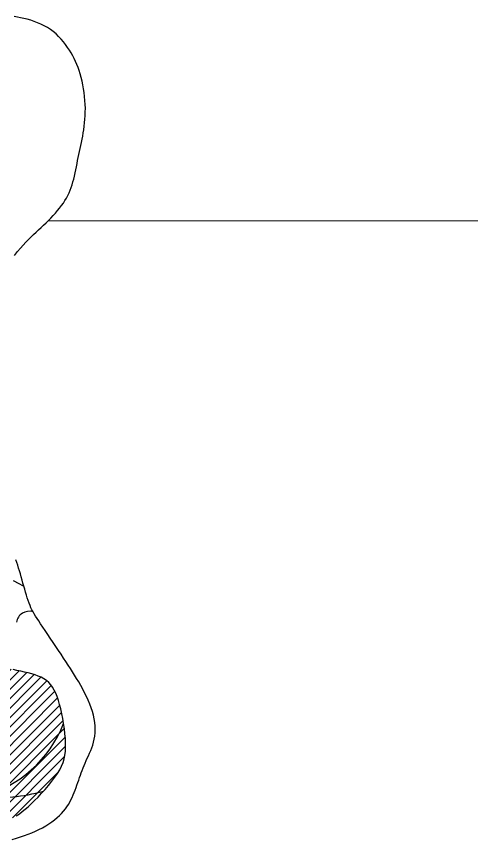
# Model space of a CAD drawing. Header units: inches. Extents: x 4.1 to 46.6, y 13.1 to 37.9.
# Drawn here: x 11.1052 to 11.2729, y 32.4085 to 32.712 of the extents above; entities that cross this region are included whole.
import ezdxf

# ---------------------------------------------------------------- set-up
doc = ezdxf.new("R2010")
doc.units = ezdxf.units.IN
doc.header["$MEASUREMENT"] = 0
for name, color, linetype in [('02', 2, 'Continuous'), ('4', 4, 'Continuous'), ('8', 8, 'Continuous')]:
    doc.layers.add(name, color=color, linetype=linetype)

msp = doc.modelspace()

# ---------------------------------------------------------------- hatches: boundary and pattern name
at = {"layer": '8'}
h = msp.add_hatch(dxfattribs=at)
h.set_pattern_fill('ANSI31', color=256, scale=0.01951488000000001, style=0)
h.set_pattern_definition([(44.99999999999999, (10.61889307763661, 32.3873573495994), (-0.001724887997755217, 0.001724887997755217), [])])
h.paths.add_polyline_path([(11.05852940077196, 32.4439119830686, 0.1451727866907496), (11.06174731957029, 32.42060567602041, 0.1677242015658738), (11.09231753558154, 32.42462400402749, 0.1418309315184917), (11.08346826168011, 32.46962928843735), (11.08256112764823, 32.46952922265794), (11.08164142332274, 32.46943151134931), (11.08069657934132, 32.46933850904045), (11.07971402541037, 32.46925257017304), (11.07868119123626, 32.46917604926151), (11.07758550745669, 32.46911130079118), (11.07641440354521, 32.46906067924741), (11.07515530967387, 32.4690265391155), (11.07380246444839, 32.46900861878115), (11.07237734183903, 32.4689961922459), (11.07090822424973, 32.46897591741165), (11.06942339408445, 32.46893445215122), (11.06795113397996, 32.46885845439559), (11.0665197263402, 32.46873458201756), (11.06515745380196, 32.46854949293359), (11.06389259853634, 32.46828984500192), (11.06274715814973, 32.46794608950316), (11.06171799012694, 32.46752385104358), (11.06079566715519, 32.46703254756451), (11.05997076145607, 32.46648159702184), (11.05923384571682, 32.46588041738599), (11.05857549262467, 32.46523842659829), (11.05798627416837, 32.46456504262918), (11.05745676326799, 32.46386968343452), (11.05697700874182, 32.46316359822688), (11.05653496393236, 32.46246536131824), (11.05611805924448, 32.46179537829178), (11.05571372438456, 32.46117405470162), (11.0550804012851, 32.4603090334613), (11.05413067461225, 32.45955080779552, -0.009565817888165424), (11.05450700483519, 32.45797613492053, -0.2504781220970724)])
h.paths.add_polyline_path([(11.02731811515289, 32.44376548156018), (11.02655501201983, 32.44293565476713), (11.02581390626031, 32.44208699204776), (11.02509794062237, 32.4412320506863), (11.02441025738838, 32.44038338798148), (11.02375399907353, 32.43955356120298), (11.02313230842586, 32.43875512763501), (11.02254780385877, 32.43799802846209), (11.02200100947405, 32.43728174047013), (11.02149192503887, 32.43660312431624), (11.02102055055323, 32.43595904068664), (11.02058688624996, 32.43534635023846), (11.02019093166339, 32.43476191364337), (11.0198326872592, 32.43420259158759), (11.01951215257171, 32.43366524472825), (11.01922382860678, 32.43314529490183), (11.0187514250097, 32.43229099120529), (11.01804269458401, 32.43127666828971), (11.01719298962738, 32.43041604846533), (11.01643800460036, 32.4297618926403), (11.01548975593644, 32.42904416560944), (11.01820978339995, 32.42693800946748), (11.02092156190659, 32.42511635410941), (11.02359798764112, 32.42354348979009), (11.02621195632267, 32.4221837067644), (11.02873636390316, 32.42100129525809), (11.03114410633455, 32.41996054551149), (11.0334080798016, 32.419025747794), (11.03550117955777, 32.41816119231683), (11.03740455121036, 32.41733757879868), (11.03913233572851, 32.416551244668), (11.0407069235039, 32.41580493686072), (11.04215070446256, 32.41510140228368, -0.2469344172785962), (11.06174731957029, 32.42060567602041, -0.1451727866907501), (11.05852940077196, 32.4439119830686, 0.2504781220970709), (11.05450700483519, 32.45797613492053, 0.009901730933539986), (11.0541163671692, 32.45960583126455), (11.05322743187892, 32.45946936296698), (11.05225016809302, 32.45965763285224), (11.05159076726298, 32.45982624046613), (11.0508936564834, 32.460010544678), (11.0501619785023, 32.46017679777745), (11.0493988751364, 32.46029125211228), (11.04860748959939, 32.4603201599721), (11.04779135672609, 32.46023670635353), (11.04695558342385, 32.46004180687763), (11.04610566868681, 32.45974330985794), (11.04524711220759, 32.45934906359346), (11.04438541298035, 32.45886691636863), (11.04352607069771, 32.45830471651155), (11.04267458481948, 32.45767031229209), (11.0418364543398, 32.45697155202382), (11.04101560781012, 32.45621733044848), (11.04020968805301, 32.45542072806441), (11.03941476698267, 32.4545958718127), (11.03862691651332, 32.45375688863444), (11.03784220855917, 32.45291790545619), (11.03705671503442, 32.45209304924813), (11.0362665078533, 32.45129644692227), (11.03546765869717, 32.45054222543425), (11.03465741806897, 32.44983980272539), (11.03383774989518, 32.44917976085438), (11.03301179692383, 32.44854797288011), (11.03218270143728, 32.44793031183238), (11.0313536057179, 32.4473126507992), (11.03052765274654, 32.44668086282493), (11.02970798480558, 32.44602082095392), (11.02889774417739, 32.44531839824506), (11.02810007337715, 32.44456391514271)])
h.paths.add_polyline_path([(11.0693903970928, 32.40854179427427), (11.07119995196584, 32.40848371692576), (11.07295988154831, 32.40849300413268), (11.07468288675184, 32.40857057153065), (11.0763886082382, 32.40871563429121), (11.07809668643634, 32.40892740758594), (11.07982676224086, 32.40920510657182), (11.0815984760807, 32.40954794643497), (11.08343146861765, 32.40995514233239), (11.08534538051347, 32.41042590943565), (11.08735042511719, 32.41095789325939), (11.08941910489696, 32.41154246066165), (11.09151449640515, 32.41216940888719), (11.09359967456433, 32.4128285351226), (11.09563771522838, 32.41350963659809), (11.09759169401835, 32.41420251052935), (11.09942468678813, 32.41489695413205), (11.10109976915876, 32.41558276460731), (11.10259219356115, 32.41625457896319), (11.10392592199381, 32.41692639334818), (11.10513709303225, 32.41761704364492), (11.10626184525202, 32.41834536577974), (11.10733631746146, 32.41913019566439), (11.10839664846893, 32.41999036921064), (11.10947897708277, 32.42094472234479), (11.1106194416457, 32.42201209094949), (11.11184278972681, 32.42320411668791), (11.11312820207561, 32.42450366409778), (11.11444346820238, 32.42588640346824), (11.11509992279346, 32.42660720427105, -0.08849474339455021), (11.09231753558154, 32.42462400402749, -0.1691394806470583), (11.06149262100692, 32.42065847661164, 0.2437811556935745), (11.04215070446256, 32.41510140228368), (11.04348606946181, 32.4144433878146), (11.0447354086605, 32.41383364038941), (11.04592111221748, 32.41327490688585), (11.04706557029161, 32.41276993423983), (11.04819032251137, 32.41231970346874), (11.04931350335713, 32.41191813214849), (11.05045239677887, 32.41155737199463), (11.05162428649376, 32.41122957469364), (11.05284645621899, 32.4109268919465), (11.05413618943888, 32.41064147546879), (11.05551077033627, 32.41036547696152), (11.0569874823955, 32.41009104812568), (11.0585770626017, 32.40981321837629), (11.06026406008053, 32.40953852795522), (11.06202647745843, 32.40927639481836), (11.06384231736186, 32.40903623693615), (11.06568958241726, 32.40882747223534), (11.06754627478543, 32.40865951870094)])
h.paths.add_polyline_path([(11.09231753558154, 32.42462400402749, 0.2384916407247213), (11.12256093350473, 32.45153006478088), (11.12224314831431, 32.45338017032648), (11.12188529646258, 32.45519260403401), (11.12149444831769, 32.4569359727366), (11.12107767448063, 32.45857888322374), (11.12063929605532, 32.46009595935632), (11.12017263499322, 32.46148589304815), (11.11966826398159, 32.46275339329898), (11.11911675547483, 32.46390316907949), (11.11850868192735, 32.46493992938943), (11.11783461602639, 32.46586838317037), (11.11708513022634, 32.46669323943664), (11.11625079698163, 32.46741920714433), (11.11532493847656, 32.46805217252862), (11.11431187581505, 32.46860273076621), (11.11321867936525, 32.46908265432742), (11.11205241996097, 32.46950371563892), (11.11082016820322, 32.46987768715647), (11.10952899446013, 32.47021634132128), (11.10818596956554, 32.47053145057455), (11.10679816412042, 32.47083478734297), (11.10537500567037, 32.47113446156894), (11.10393534907374, 32.47142393298148), (11.10250040613349, 32.47169299879627), (11.10109138888541, 32.47193145624354), (11.09972950913246, 32.47212910252441), (11.0984359786776, 32.47227573485455), (11.09723200932379, 32.4723611504642), (11.09613881310682, 32.47237514655447), (11.09517026906136, 32.47231157529043), (11.09431092677872, 32.47218050867835), (11.09353800331476, 32.47199607363021), (11.09282871525969, 32.47177239710166), (11.09216027966934, 32.47152360600469), (11.09150991336676, 32.47126382730951), (11.0908548334078, 32.47100718794266), (11.08983653601493, 32.47065008085795), (11.08867223774317, 32.47037330703918), (11.08786252075109, 32.47021333256728), (11.08702137883986, 32.47007297883559), (11.08615509703989, 32.46994832171643), (11.08526996014874, 32.46983543703848), (11.08437225342962, 32.46973040067408), (11.08346826168011, 32.46962928843735, -0.1418309315184917)])
h.paths.add_polyline_path([(11.11509992279346, 32.42660720427105), (11.11575637738454, 32.42732800507386), (11.11703471913236, 32.42880413920378), (11.11824628272328, 32.43029047610347), (11.11935885766755, 32.43176268609116), (11.12034023347545, 32.43319643941234), (11.12116540110904, 32.43457525465513), (11.12183815757047, 32.43591404358907), (11.12236950177933, 32.43723556628268), (11.12277043218958, 32.4385625827754), (11.12305194772082, 32.43991785313577), (11.12322504729266, 32.44132413744686), (11.12330072935904, 32.44280419576265), (11.12328999260674, 32.44438078812257), (11.1232031812356, 32.44606764907533), (11.12304802056636, 32.44784241095934), (11.12283158096719, 32.44967368059318), (11.12256093350473, 32.45153006478088, -0.2384916407247223), (11.09231753558154, 32.42462400402749, 0.08849474339454758)], flags=17)

# ---------------------------------------------------------------- linework, layer by layer
at = {"layer": '02'}
for points in [[(11.10442355628359, 32.62403586257008), (11.10559872471961, 32.62542136676078), (11.10667644328672, 32.62667384943509), (11.10768642815995, 32.62781830270708), (11.1086583957472, 32.62887971870535), (11.10961711014855, 32.62988047900311), (11.11056752390462, 32.63083252283562), (11.11150963724825, 32.63174517888277), (11.11244344971377, 32.63262777586809), (11.11336896176684, 32.63348964244236), (11.11428617317463, 32.63434010731456), (11.11519508416998, 32.63518849913547), (11.11609569428722, 32.63604414662862), (11.11698696649867, 32.63691447816839), (11.11786371263909, 32.637799321009), (11.11871970728274, 32.63869660209915), (11.11954872523668, 32.63960424840209), (11.12034454084235, 32.6405201868811), (11.12110092890683, 32.64144234448489), (11.12181166377152, 32.64236864816215), (11.12247052047636, 32.64329702490525), (11.1230730023631, 32.64422643815217), (11.12362153087045, 32.64515999747258), (11.1241202559718, 32.64610184896904), (11.12457332810621, 32.64705613868594), (11.12498489724706, 32.64802701272586), (11.12535911406624, 32.64901861716228), (11.12570012876998, 32.65003509806868), (11.12601209133166, 32.65108060151854), (11.12629915242317, 32.65215754606928), (11.12656546201791, 32.65326144012673), (11.12681517055492, 32.65438606459523), (11.1270524280076, 32.65552520035001), (11.12728138528067, 32.65667262826631), (11.12750619211468, 32.65782212924844), (11.12773099894869, 32.6589674841571), (11.12795995622176, 32.66010247391117), (11.12819600342075, 32.6612229523935), (11.12843723855215, 32.66233306572124), (11.12868054890308, 32.6634390329755), (11.12892282152782, 32.66454707328106), (11.12916094394635, 32.66566340576267), (11.12939180344577, 32.66679424953057), (11.12961228708039, 32.66794582370952), (11.12981928213733, 32.66912434738063), (11.13000950337621, 32.67033483041908), (11.13017897288549, 32.67157744557065), (11.13032354092459, 32.67285115633152), (11.13043905682164, 32.67415492616877), (11.13052137060325, 32.67548771857858), (11.13056633159752, 32.67684849704258), (11.1305697900639, 32.67823622505696), (11.13052759533051, 32.67964986607424), (11.13043680767763, 32.68108665607454), (11.13029932956445, 32.68253692087185), (11.1301182732382, 32.68398925870591), (11.1298967518774, 32.68543226788918), (11.12963787819493, 32.68685454664686), (11.12934476467083, 32.68824469329141), (11.12902052401799, 32.68959130607712), (11.1286682691821, 32.69088298328737), (11.12829007514986, 32.69211177825221), (11.12788386670175, 32.69328356457575), (11.12744653135772, 32.69440767096697), (11.12697495617206, 32.69549342607664), (11.12646602843191, 32.69655015857009), (11.12591663565721, 32.69758719717086), (11.12532366466942, 32.69861387052973), (11.12468400298852, 32.69963950732657), (11.12399488388795, 32.70067015392581), (11.1232549236552, 32.70169872745922), (11.12246308479692, 32.70271486271398), (11.1216183300526, 32.70370819450639), (11.12071962146322, 32.70466835765276), (11.11976592176828, 32.70558498695485), (11.11875619347441, 32.70644771719984), (11.11768939862262, 32.70724618321859), (11.11656640241156, 32.70797243835571), (11.11539567778121, 32.70862821014182), (11.11418760082918, 32.70921764465041), (11.11295254695463, 32.70974488796949), (11.11170089225519, 32.71021408617256), (11.11044301189716, 32.71062938534763), (11.10918928197819, 32.71099493155364), (11.10795007789741, 32.71131487089318), (11.10673387352611, 32.71159317666482), (11.10554153313163, 32.71183313119857), (11.10437201922062, 32.7120378440641)], [(11.10366120402935, 32.4088713366846), (11.10519374165918, 32.40933256566225), (11.10667061041343, 32.40979752096339), (11.10809986273992, 32.4102769896754), (11.1094895499223, 32.41078175887108), (11.11084772417556, 32.41132261566693), (11.11217979206006, 32.4119077355181), (11.1134805784491, 32.41253484727807), (11.11474226302701, 32.41319906818265), (11.11595702571097, 32.41389551545311), (11.11711704548682, 32.41461930632525), (11.1182145027374, 32.41536555802034), (11.11924157668139, 32.41612938775964), (11.12019044723596, 32.41690591276441), (11.12105573764305, 32.41769122683493), (11.12184184700484, 32.41848532994211), (11.12255561821397, 32.41928919865043), (11.12320389369737, 32.42010380952436), (11.12379351658049, 32.42093013907018), (11.12433132952313, 32.42176916388146), (11.1248241754179, 32.42262186049359), (11.12527889692458, 32.42348920544194), (11.12570184799145, 32.42437152425285), (11.12609742772068, 32.42526653828557), (11.12646954650293, 32.42617131787577), (11.12682211426321, 32.42708293333001), (11.12715904115933, 32.42799845498396), (11.12748423758197, 32.42891495315874), (11.12780161368894, 32.42982949819), (11.12811507963809, 32.43073916039887), (11.12842838283862, 32.43164182389322), (11.12874461877394, 32.43253862802979), (11.129066719946, 32.43343152590845), (11.12939761908959, 32.4343224706727), (11.12974024870667, 32.4352134154224), (11.13009754153202, 32.43610631330105), (11.13047243006761, 32.43700311743763), (11.13086784704822, 32.43790578093197), (11.1312842814182, 32.43881674521711), (11.13171244602884, 32.43974040476772), (11.13214061063948, 32.44068164236253), (11.1325570445438, 32.4416453407803), (11.13295001750114, 32.44263638279975), (11.13330779880519, 32.44365965118507), (11.13361865798245, 32.44472002871501), (11.13387086455944, 32.4458223981683), (11.13405431694585, 32.44697017746969), (11.13416543117958, 32.44816092524437), (11.13420225194889, 32.44939073524895), (11.13416282417487, 32.45065570128375), (11.13404519277859, 32.45195191710539), (11.13384740291397, 32.45327547651416), (11.13356749903645, 32.45462247325216), (11.13320352653275, 32.45598900111966), (11.13275564791869, 32.45737066559835), (11.13223249841715, 32.45876111907003), (11.13164483084577, 32.46015352565612), (11.13100339848782, 32.46154104943437), (11.13031895392808, 32.46291685451163), (11.12960225044984, 32.46427410499476), (11.12886404110353, 32.4656059649906), (11.12811507870677, 32.46690559857691), (11.12736334655668, 32.46816958782895), (11.12660574916984, 32.46940818659371), (11.12583642130951, 32.47063506667203), (11.12504949750613, 32.47186389986476), (11.12423911275576, 32.47310835797273), (11.12339940182167, 32.47438211281136), (11.12252449900146, 32.47569883619602), (11.12160853952403, 32.47707219989846), (11.12064956807765, 32.4785092026041), (11.11966127021472, 32.47999015040571), (11.1186612418783, 32.48148867628063), (11.11766707901145, 32.48297841316256), (11.11669637685876, 32.48443299402882), (11.11576673182893, 32.48582605184222), (11.11489573939937, 32.487131219551), (11.11410099528032, 32.4883221301325), (11.11339537058259, 32.48938120554251), (11.11277283732082, 32.4903260238107), (11.11222264221172, 32.49118295197425), (11.11173403243768, 32.49197835707039), (11.11129625494826, 32.49273860610722), (11.11089855692583, 32.4934900661365), (11.11053018531996, 32.49425910418088), (11.11018038708019, 32.49507208729213), (11.10984003873776, 32.49594952314968), (11.10950653305511, 32.49688848206009), (11.10917889260921, 32.49788017504491), (11.10885614020984, 32.49891581305295), (11.10853729773547, 32.49998660709119), (11.10822138799588, 32.50108376812298), (11.10790743333521, 32.50219850712622), (11.10759445609759, 32.50332203512247), (11.10728131587851, 32.50444621408408), (11.10696622058052, 32.50556551023786), (11.10664721489186, 32.50667504080505), (11.10632234396647, 32.50776992302147), (11.10598965272541, 32.50884527412293), (11.10564718585695, 32.50989621131615), (11.10529298874783, 32.51091785186603), (11.10492510585348, 32.51190531299383)], [(11.10401775412495, 32.50422997856097), (11.10607599214885, 32.50317083533903), (11.10742389926921, 32.50245895218271), (11.10790743333521, 32.50219850712622)], [(11.10513709303225, 32.41761704364492), (11.10626184525202, 32.41834536577974), (11.10733631746146, 32.41913019566439), (11.10839664846893, 32.41999036921064), (11.10947897708277, 32.42094472234479), (11.1106194416457, 32.42201209094949), (11.11184278972681, 32.42320411668791), (11.11312820207561, 32.42450366409778), (11.11444346820238, 32.42588640346824), (11.11575637738454, 32.42732800507386), (11.11703471913236, 32.42880413920378), (11.11824628272328, 32.43029047610347), (11.11935885766755, 32.43176268609116), (11.12034023347545, 32.43319643941234), (11.12116540110904, 32.43457525465513), (11.12183815757047, 32.43591404358907), (11.12236950177933, 32.43723556628268), (11.12277043218958, 32.4385625827754), (11.12305194772082, 32.43991785313577), (11.12322504729266, 32.44132413744686), (11.12330072935904, 32.44280419576265), (11.12328999260674, 32.44438078812257), (11.1232031812356, 32.44606764907533), (11.12304802056636, 32.44784241095934), (11.12283158096719, 32.44967368059318), (11.12256093350473, 32.45153006478088), (11.12224314831431, 32.45338017032648), (11.12188529646258, 32.45519260403401), (11.12149444831769, 32.4569359727366), (11.12107767448063, 32.45857888322374), (11.12063929605532, 32.46009595935632), (11.12017263499322, 32.46148589304815), (11.11966826398159, 32.46275339329898), (11.11911675547483, 32.46390316907949), (11.11850868192735, 32.46493992938943), (11.11783461602639, 32.46586838317037), (11.11708513022634, 32.46669323943664), (11.11625079698163, 32.46741920714433), (11.11532493847656, 32.46805217252862), (11.11431187581505, 32.46860273076621), (11.11321867936525, 32.46908265432742), (11.11205241996097, 32.46950371563892), (11.11082016820322, 32.46987768715647), (11.10952899446013, 32.47021634132128), (11.10818596956554, 32.47053145057455), (11.10679816412042, 32.47083478734297), (11.10537500567037, 32.47113446156894), (11.10393534907374, 32.47142393298148)]]:
    msp.add_lwpolyline(points, dxfattribs=at)
for centre, radius, start, end in [((11.10993103035028, 32.48812979032394), 0.004806768308195862, 73.4996418339979, 170.5709162060622), ((11.08083904561821, 32.46797662119664), 0.04484646189665516, 284.8299346367637, 338.4858928218234), ((11.09815001142445, 32.48947242262241), 0.06511017715312221, 264.8606375134341, 285.0894425406003)]:
    msp.add_arc(centre, radius, start, end, dxfattribs=at)
at = {"layer": '4'}
msp.add_line((11.11698696649867, 32.63691447816839), (11.78932522730204, 32.6364871588203), dxfattribs=at)

doc.saveas('drawing.dxf')
